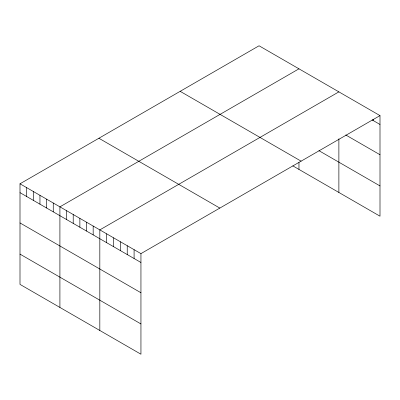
<?xml version="1.0" encoding="UTF-8"?>
<svg xmlns="http://www.w3.org/2000/svg" width="400" height="400" viewBox="0 0 400 400"><rect width="100%" height="100%" fill="white"/><g stroke="black" fill="none" stroke-linecap="round" stroke-linejoin="round"><path stroke-width="0.6" d="M20 183.8L140.945 253.625L140.945 354.22L20 284.39L20 183.8L259.055 45.78L380 115.61L380 216.2L292.825 165.87M298.965 68.825L59.91 206.845L59.91 307.435M338.88 91.87L99.825 229.885L99.825 330.475M140.945 253.625L380 115.61M372.09 119.9L380 124.465M345.73 134.955L380 154.735M318.925 150.665L380 185.925M180.165 91.33L301.11 161.155M98.89 138.255L219.835 208.08M20 192.655L140.945 262.48M20 222.93L140.945 292.755M20 254.12L140.945 323.945M373.145 119.325L373.145 120.505M338.88 138.795L338.88 192.46M298.965 162.43L298.965 169.415M134.09 249.67L134.09 258.525M127.235 245.715L127.235 254.57M120.385 241.755L120.385 250.61M113.53 237.8L113.53 246.655M106.675 233.84L106.675 242.695M93.17 226.045L93.17 234.9M86.52 222.205L86.52 231.06M79.87 218.365L79.87 227.22M73.215 214.525L73.215 223.38M66.565 210.685L66.565 219.54M53.26 203L53.26 211.855M46.61 199.16L46.61 208.015M39.955 195.32L39.955 204.175M33.305 191.48L33.305 200.335M26.65 187.64L26.65 196.495"/></g></svg>
